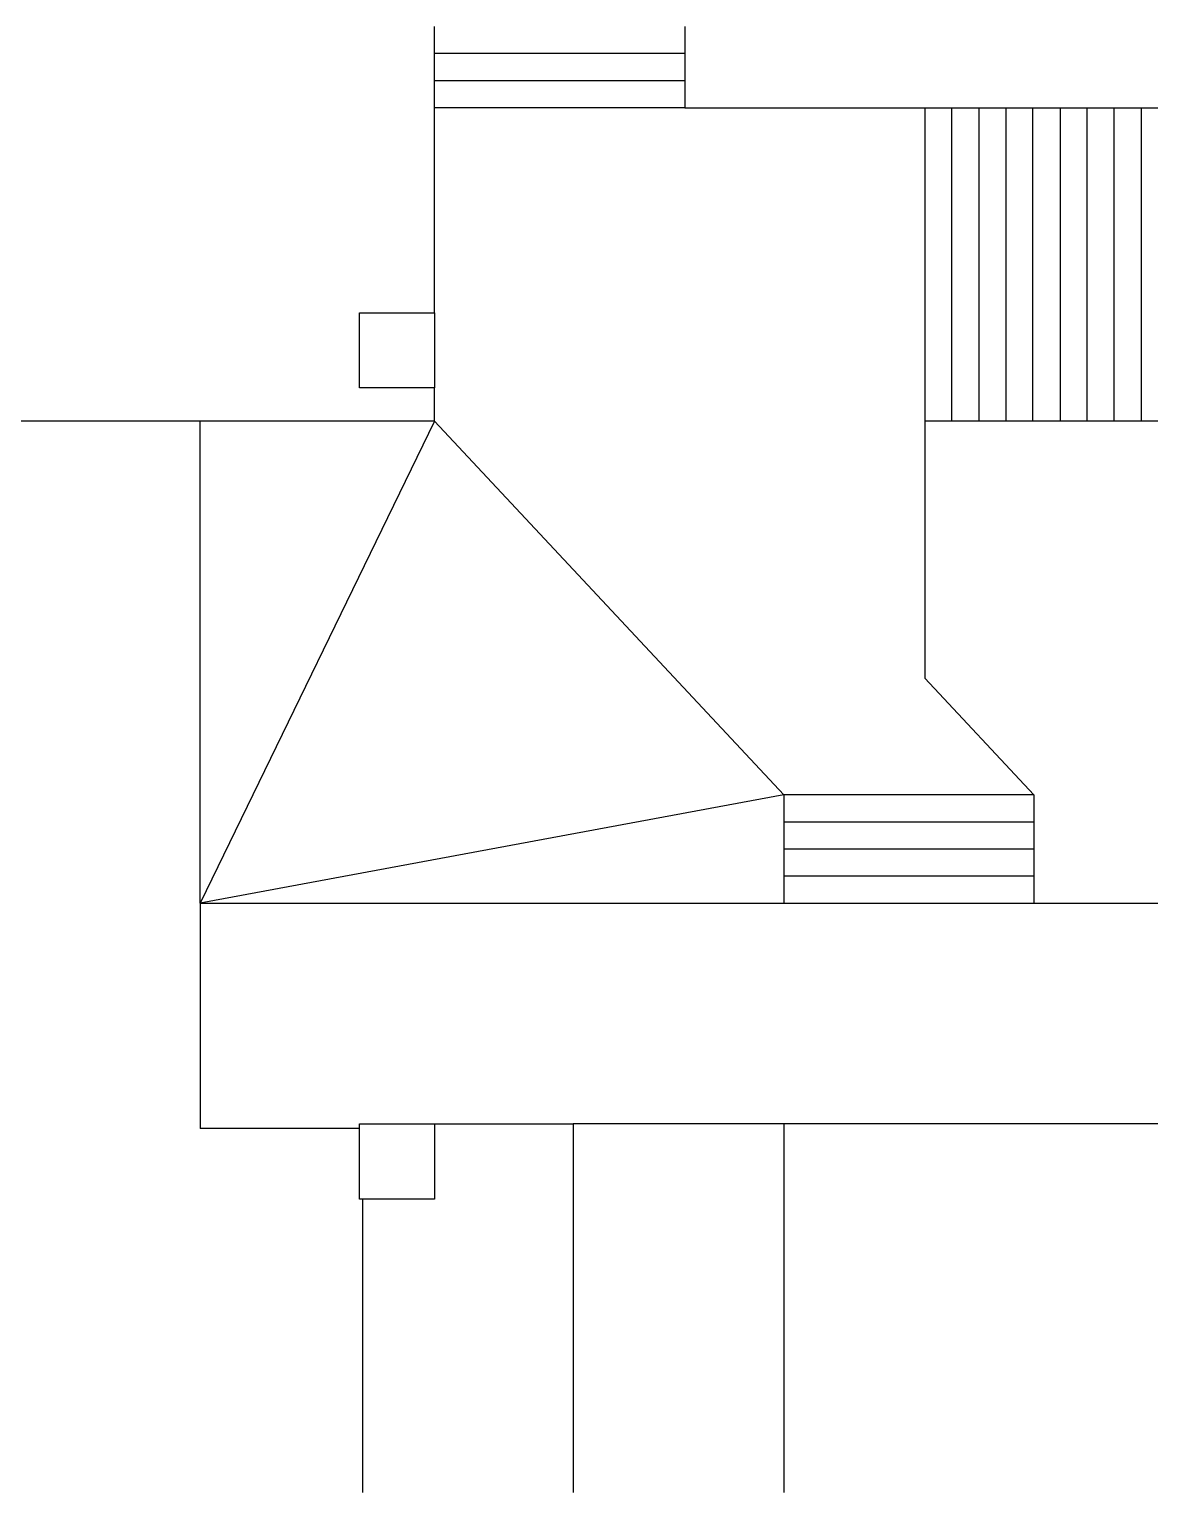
# Model space of a CAD drawing. Extents: x -81148 to 10972, y -53931 to 52487.
# Drawn here: x -55207 to -42772, y -38623 to -22440 of the extents above; entities that cross this region are included whole.
import ezdxf

# ---------------------------------------------------------------- set-up
doc = ezdxf.new("R2010")
doc.units = 0
doc.layers.get('0').update_dxf_attribs({"linetype": 'CONTINUOUS'})

msp = doc.modelspace()

# ---------------------------------------------------------------- linework, layer by layer
for p, q in [((-50708, -22712), (-50708, -22412)), ((-47933, -22412), (-47933, -22712)), ((-47933, -22712), (-50708, -22712)), ((-50708, -23012), (-50708, -22712)), ((-47933, -22712), (-47933, -23012)), ((-47933, -23012), (-50708, -23012)), ((-50708, -23312), (-50708, -23012)), ((-47933, -23012), (-47933, -23312)), ((-47933, -23312), (-50708, -23312)), ((-50708, -25586), (-50708, -23312)), ((-47933, -23312), (-45268, -23312)), ((-45268, -23312), (-45268, -26789)), ((-45268, -23312), (-44968, -23312)), ((-44968, -23312), (-44668, -23312)), ((-44968, -26789), (-44968, -23312)), ((-44668, -23312), (-44668, -26789)), ((-44668, -23312), (-44368, -23312)), ((-44368, -23312), (-44368, -26789)), ((-44368, -23312), (-44068, -23312)), ((-44068, -23312), (-43768, -23312)), ((-44068, -26789), (-44068, -23312)), ((-43768, -23312), (-43768, -26789)), ((-43768, -23312), (-43468, -23312)), ((-43468, -23312), (-43168, -23312)), ((-43468, -26789), (-43468, -23312)), ((-43168, -23312), (-42868, -23312)), ((-43168, -26789), (-43168, -23312)), ((-42868, -23312), (-42868, -26789)), ((-42868, -23312), (-42568, -23312)), ((-51543, -25586), (-50708, -25586)), ((-51543, -26421), (-51543, -25586)), ((-50708, -25586), (-50708, -26421)), ((-50708, -26421), (-51543, -26421)), ((-50708, -26789), (-50708, -26421)), ((-53308, -26789), (-55808, -26789)), ((-50708, -26789), (-53308, -26789)), ((-50708, -26789), (-53308, -32136)), ((-53308, -32136), (-53308, -26789)), ((-46833, -30936), (-50708, -26789)), ((-45268, -26789), (-45268, -29641)), ((-44968, -26789), (-45268, -26789)), ((-44668, -26789), (-44968, -26789)), ((-44368, -26789), (-44668, -26789)), ((-44068, -26789), (-44368, -26789)), ((-43768, -26789), (-44068, -26789)), ((-43468, -26789), (-43768, -26789)), ((-43168, -26789), (-43468, -26789)), ((-42868, -26789), (-43168, -26789)), ((-42568, -26789), (-42868, -26789)), ((-45268, -29641), (-44058, -30936)), ((-46833, -30936), (-53308, -32136)), ((-44058, -30936), (-46833, -30936)), ((-46833, -30936), (-46833, -31236)), ((-44058, -30936), (-44058, -31236)), ((-44058, -31236), (-46833, -31236)), ((-46833, -31236), (-46833, -31536)), ((-44058, -31236), (-44058, -31536)), ((-44058, -31536), (-46833, -31536)), ((-46833, -31536), (-46833, -31836)), ((-44058, -31536), (-44058, -31836)), ((-44058, -31836), (-46833, -31836)), ((-46833, -31836), (-46833, -32136)), ((-44058, -31836), (-44058, -32136)), ((-53308, -32136), (-53308, -34636)), ((-53308, -32136), (-46833, -32136)), ((-46833, -32136), (-44058, -32136)), ((-44058, -32136), (-40768, -32136)), ((-44058, -32136), (-40768, -32136)), ((-51543, -34586), (-50708, -34586)), ((-51543, -34636), (-51543, -34586)), ((-50708, -34586), (-49170, -34586)), ((-50708, -34586), (-50708, -35421)), ((-46833, -34586), (-49170, -34586)), ((-49170, -34586), (-49170, -38674)), ((-42652, -34586), (-46833, -34586)), ((-46833, -34586), (-46833, -38674)), ((-51543, -34636), (-53308, -34636)), ((-51543, -35421), (-51543, -34636)), ((-51508, -35421), (-51543, -35421)), ((-51508, -35421), (-51508, -38674)), ((-50708, -35421), (-51508, -35421))]:
    msp.add_line(p, q)

doc.saveas('drawing.dxf')
